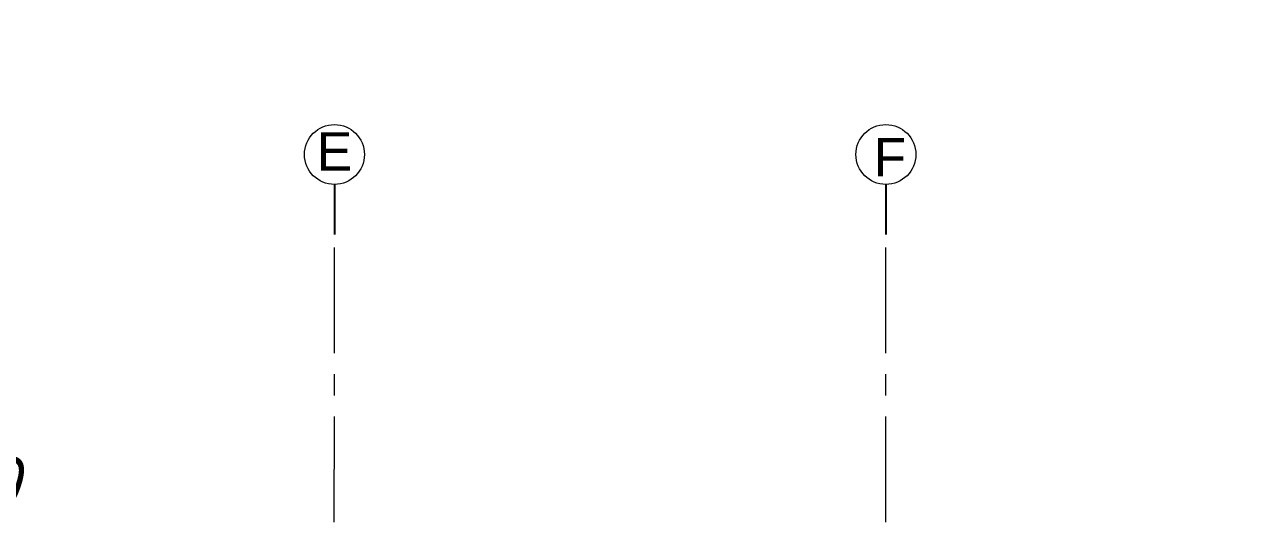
# Model space of a CAD drawing. Header units: metres. Extents: x 60101 to 1133747, y -540 to 107947.
# Drawn here: x 575542 to 586378, y 103524 to 107947 of the extents above; entities that cross this region are included whole.
import ezdxf

# ---------------------------------------------------------------- set-up
doc = ezdxf.new("R2010")
doc.units = ezdxf.units.M
doc.header["$LTSCALE"] = 5
doc.header["$PDMODE"] = 3
doc.header["$PDSIZE"] = 20
doc.linetypes.add('CENTER', pattern=[2, 1.25, -0.25, 0.25, -0.25])
for name, color, linetype in [('A-DIM', 2, 'Continuous'), ('A-TEXT', 3, 'Continuous'), ('A-WALL-ELEV', 134, 'Continuous')]:
    doc.layers.add(name, color=color, linetype=linetype)
doc.layers.add('A-FLOR-GRID', color=252, linetype='CENTER', lineweight=9)
doc.layers.add('A-Furniture', color=252, linetype='Continuous', lineweight=5)
doc.styles.add('CEN GOTHIC', font='GOTHIC.TTF', dxfattribs={"width": 0.7})
doc.styles.add('century', font='GOTHIC.TTF', dxfattribs={"width": 0.8})
doc.styles.get("Standard").update_dxf_attribs({"font": 'arial.ttf'})
doc.dimstyles.new('1-50', dxfattribs={"dimscale": 50, "dimtxt": 5, "dimasz": 1.25, "dimexe": 1, "dimexo": 1, "dimgap": 0, "dimtad": 0, "dimdec": 0, "dimrnd": 5, "dimzin": 12, "dimdsep": 46, "dimtxsty": 'CEN GOTHIC', "dimblk": 'ARCHTICK', "dimcen": 1, "dimdle": 1, "dimclrd": 6, "dimclre": 6, "dimclrt": 256, "dimadec": 0, "dimazin": 3, "dimtfac": 1, "dimtdec": 0, "dimtmove": 1, "dimatfit": 2, "dimfxl": 5, "dimfxlon": 1, "dimtvp": 0.75, "dimtolj": 1, "dimtzin": 12, "dimlwd": 18, "dimlwe": 18, "dimarcsym": 0})

# ---------------------------------------------------------------- blocks, each defined once
blk = doc.blocks.new('_ArchTick')
at = {"color": 0, "linetype": 'ByBlock', "const_width": 0.15}
blk.add_lwpolyline([(-0.5, -0.5), (0.5, 0.5)], dxfattribs=at)
blk = doc.blocks.new('*D406')
at = {"layer": 'A-DIM', "color": 6, "lineweight": 18, "transparency": 16777216}
for p, q in [((562958.9981315618, 107665.2468541595), (563060.9292262372, 107947.3993872657)), ((586245.5647379939, 99252.68645891873), (586347.4958326693, 99534.83899202495))]:
    blk.add_line(p, q, dxfattribs=at)
at = {"layer": 'A-DIM', "lineweight": 18, "transparency": 16777216}
blk.add_line((562996.9152882736, 107917.3624808606), (586377.5327390746, 99470.82505406131), dxfattribs=at)
at = {"layer": 'Defpoints', "color": 0, "transparency": 16777216}
for p in [(562856.41667273, 107381.2940667272), (586330.5073168902, 99487.81356984057), (586142.9832791621, 98968.73367148644)]:
    blk.add_point(p, dxfattribs=at)
at = {"layer": 'A-DIM', "lineweight": 18, "transparency": 16777216, "xscale": 62.5, "yscale": 62.5, "zscale": 62.5}
for p, rotation in [((563043.940710458, 107900.3739650813), 160.1371189231768), ((586330.5073168902, 99487.81356984057), 340.1371189231768)]:
    blk.add_blockref('_ArchTick', p, dxfattribs=dict(at, rotation=rotation))
at = {"layer": 'A-DIM', "transparency": 16777216, "insert": (574821.0475531655, 104064.5268602967), "char_height": 500, "attachment_point": 5, "rotation": 340.13711892317684, "style": 'century'}
blk.add_mtext('\\A1;24760', dxfattribs=at)
blk = doc.blocks.new('COL.CEN')
at = {"layer": 'A-FLOR-GRID', "ltscale": 150}
for p, q in [((6807.652975005563, 2842.77133483591), (6819.29508057996, 23396.51957174162)), ((11700.28506893897, 2842.77133483591), (11711.92717451337, 23396.51957174162))]:
    blk.add_line(p, q, dxfattribs=at)
at = {"layer": 'A-Furniture', "ltscale": 0.05}
for centre in [(6819.29508057996, 24106.17972493013), (11711.92717451337, 24106.17972493013)]:
    blk.add_circle(centre, 266.0298200406714, dxfattribs=at)
at = {"layer": 'A-WALL-ELEV', "ltscale": 0.1}
for p, q in [((6819.29508057996, 23835.86044915515), (6819.29508057996, 23396.51957174162)), ((11711.92717451337, 23835.86044915515), (11711.92717451337, 23396.51957174162))]:
    blk.add_line(p, q, dxfattribs=at)
at = {"layer": 'A-TEXT'}
for s, p in [('E', (6660.90928908638, 23963.73338716272)), ('F', (11601.914548595, 23912.36577491892))]:
    blk.add_text(s, height=340, dxfattribs=at).set_placement(p)
blk = doc.blocks.new('COL WITH GRID')
at = {"layer": 'A-TEXT'}
blk.add_blockref('COL.CEN', (-8092.389425362577, -1757.19115636585), dxfattribs=at)

msp = doc.modelspace()

# ---------------------------------------------------------------- block references
msp.add_blockref('COL WITH GRID', (579566.3575196421, 84443.5682846455))

# ---------------------------------------------------------------- dimensions: what is measured, and where the dimension line sits
at = {"layer": 'A-DIM', "color": 1}
dim = msp.add_aligned_dim(p1=(562856.4166727299, 107381.2940667272), p2=(586142.9832791621, 98968.73367148638), distance=551.9141288291512, dimstyle='1-50', override={"dimtxt": 10, "dimtxsty": 'century', "dimblk": 'ArchTick', "dimclrd": 256, "dimclre": 6}, dxfattribs=at)
dim.commit()
dim.dimension.update_dxf_attribs({"geometry": '*D406', "text_midpoint": (574821.0475531655, 104064.5268602967)})

doc.saveas('drawing.dxf')
